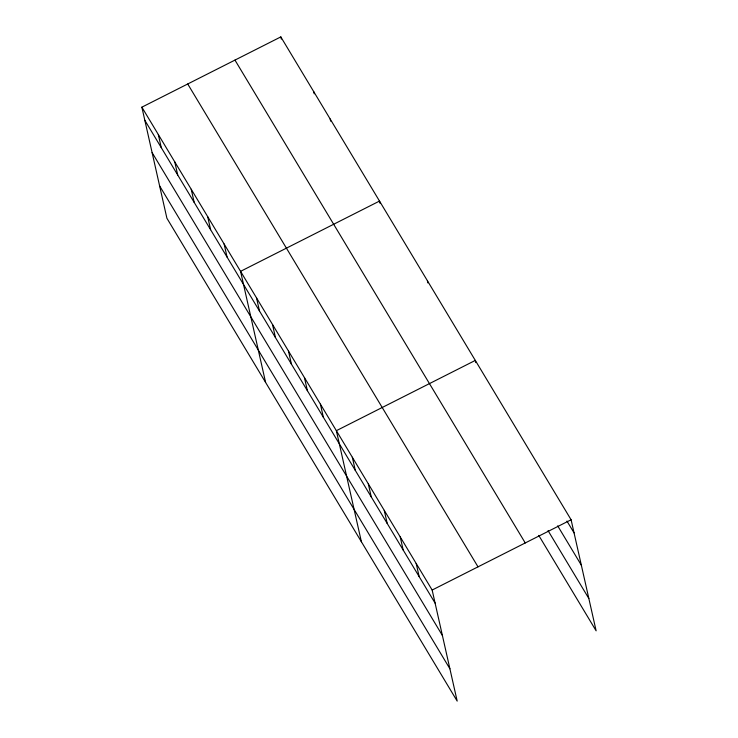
<?xml version="1.0" encoding="UTF-8"?>
<svg xmlns="http://www.w3.org/2000/svg" width="738" height="738" viewBox="0 0 738 738"><rect width="100%" height="100%" fill="white"/><g stroke="black" fill="none" stroke-linecap="round" stroke-linejoin="round"><path stroke-width="1.11" d="M141.871 107.176L432.154 590.04L457.182 701.1L166.899 218.236L141.871 107.176L280.818 36.9L571.101 519.764L596.129 630.824L538.768 535.419M432.154 590.04L571.101 519.764M566.959 521.074L574.053 532.873M557.688 525.853L581.341 565.197M548.048 530.631L588.85 598.5M234.961 60.092L525.253 542.956M187.72 83.984L478.012 566.849M144.823 120.285L435.116 603.149M152.111 152.609L442.394 635.473M159.611 185.911L449.903 668.776M475.798 362.607L475.309 360.421L336.362 430.688L361.389 541.757M427.413 280.744L427.902 282.931M380.005 203.254L379.507 201.077L240.57 271.344L265.597 382.413M330.163 118.984L330.652 121.17M313.715 91.623L314.204 93.809M416.195 563.481L419.147 576.59M400.227 536.923L403.179 550.031M280.818 36.9L281.307 39.086M384.258 510.364L387.21 523.473M368.29 483.805L371.251 496.914M352.33 457.246L355.282 470.355M320.393 404.138L323.355 417.247M304.434 377.579L307.386 390.688M288.466 351.02L291.418 364.129M272.497 324.462L275.449 337.57M256.529 297.903L259.49 311.012M224.121 243.983L227.073 257.092M207.664 216.621L210.625 229.73M191.216 189.26L194.177 202.369M174.768 161.899L177.72 175.007M158.319 134.537L161.271 147.646"/></g></svg>
